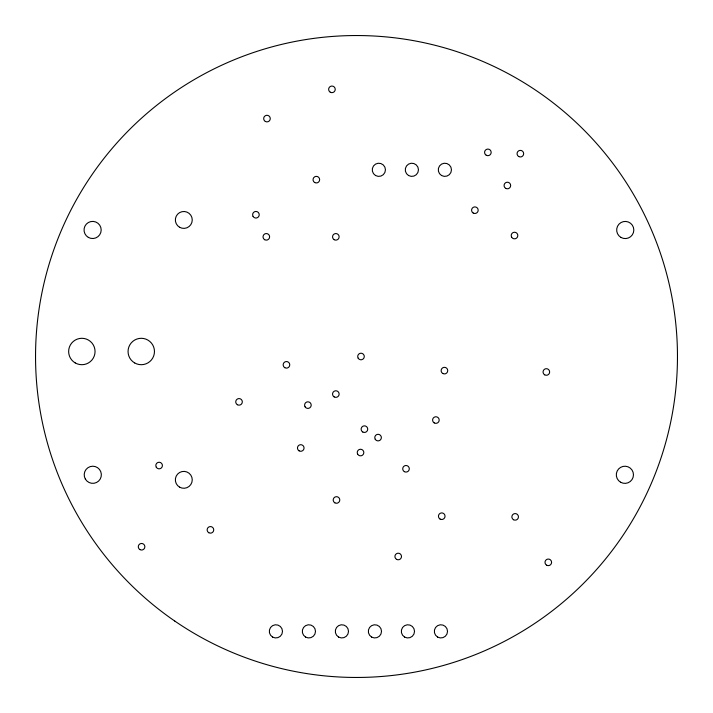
<?xml version="1.0" encoding="UTF-8"?>
<svg xmlns="http://www.w3.org/2000/svg" width="713" height="713" viewBox="0 0 713 713"><rect width="100%" height="100%" fill="white"/><g stroke="black" fill="none" stroke-linecap="round" stroke-linejoin="round"><path stroke-width="1.07" d="M334.192 239.693A3.298 3.298 0 0 0 339.138 236.832A3.298 3.298 0 0 0 334.192 233.98A3.298 3.298 0 0 0 334.192 239.693M305.039 406.766A3.298 3.298 0 0 0 310.761 406.766A3.298 3.298 0 0 0 307.9 401.811A3.298 3.298 0 0 0 305.039 406.766M156.254 467.184A3.298 3.298 0 0 0 161.976 467.184A3.298 3.298 0 0 0 159.115 462.238A3.298 3.298 0 0 0 156.254 467.184M404.36 471.641A3.298 3.298 0 0 0 409.307 468.789A3.298 3.298 0 0 0 404.36 465.928A3.298 3.298 0 0 0 404.36 471.641M375.216 439.244A3.298 3.298 0 0 0 380.929 439.244A3.298 3.298 0 0 0 378.068 434.297A3.298 3.298 0 0 0 375.216 439.244M620.961 237.429A8.574 8.574 0 0 0 633.821 229.996A8.574 8.574 0 0 0 620.961 222.572A8.574 8.574 0 0 0 620.961 237.429M314.7 182.519A3.298 3.298 0 0 0 319.647 179.658A3.298 3.298 0 0 0 314.7 176.797A3.298 3.298 0 0 0 314.7 182.519M440.09 519.073A3.298 3.298 0 0 0 445.046 516.212A3.298 3.298 0 0 0 440.09 513.351A3.298 3.298 0 0 0 440.09 519.073M330.288 92.209A3.298 3.298 0 0 0 335.244 89.348A3.298 3.298 0 0 0 330.288 86.487A3.298 3.298 0 0 0 330.288 92.209M179.578 487.148A8.449 8.449 0 0 0 192.252 479.831A8.449 8.449 0 0 0 179.578 472.514A8.449 8.449 0 0 0 179.578 487.148M265.316 121.442A3.298 3.298 0 0 0 270.272 118.59A3.298 3.298 0 0 0 265.316 115.729A3.298 3.298 0 0 0 265.316 121.442M486.221 155.229A3.298 3.298 0 0 0 491.177 152.368A3.298 3.298 0 0 0 486.221 149.516A3.298 3.298 0 0 0 486.221 155.229M357.668 454.19A3.298 3.298 0 0 0 363.389 454.19A3.298 3.298 0 0 0 360.528 449.243A3.298 3.298 0 0 0 357.668 454.19M237.384 404.726A3.298 3.298 0 0 0 242.331 401.865A3.298 3.298 0 0 0 237.384 399.004A3.298 3.298 0 0 0 237.384 404.726M174.73 621.023A320.957 320.957 0 0 0 676.477 381.66A320.957 320.957 0 0 0 218.303 66.817A320.957 320.957 0 0 0 174.73 621.023M75.248 362.935A13.199 13.199 0 0 0 95.052 351.5A13.199 13.199 0 0 0 75.248 340.065A13.199 13.199 0 0 0 75.248 362.935M518.707 156.53A3.298 3.298 0 0 0 523.663 153.669A3.298 3.298 0 0 0 518.707 150.808A3.298 3.298 0 0 0 518.707 156.53M334.843 502.825A3.298 3.298 0 0 0 339.789 499.973A3.298 3.298 0 0 0 334.843 497.113A3.298 3.298 0 0 0 334.843 502.825M434.244 422.916A3.298 3.298 0 0 0 439.199 420.055A3.298 3.298 0 0 0 434.244 417.194A3.298 3.298 0 0 0 434.244 422.916M473.227 213.053A3.298 3.298 0 0 0 478.182 210.192A3.298 3.298 0 0 0 473.227 207.34A3.298 3.298 0 0 0 473.227 213.053M253.062 216.395A3.298 3.298 0 0 0 258.783 216.395A3.298 3.298 0 0 0 255.922 211.44A3.298 3.298 0 0 0 253.062 216.395M88.323 237.384A8.574 8.574 0 0 0 101.184 229.96A8.574 8.574 0 0 0 88.323 222.536A8.574 8.574 0 0 0 88.323 237.384M511.649 237.188A3.298 3.298 0 0 0 517.371 237.188A3.298 3.298 0 0 0 514.51 232.233A3.298 3.298 0 0 0 511.649 237.188M396.562 559.357A3.298 3.298 0 0 0 401.508 556.496A3.298 3.298 0 0 0 396.562 553.636A3.298 3.298 0 0 0 396.562 559.357M513.512 519.724A3.298 3.298 0 0 0 518.458 516.863A3.298 3.298 0 0 0 513.512 514.002A3.298 3.298 0 0 0 513.512 519.724M134.659 362.935A13.199 13.199 0 0 0 154.463 351.5A13.199 13.199 0 0 0 134.659 340.065A13.199 13.199 0 0 0 134.659 362.935M620.595 482.229A8.574 8.574 0 0 0 633.465 474.805A8.574 8.574 0 0 0 620.595 467.371A8.574 8.574 0 0 0 620.595 482.229M544.696 374.833A3.298 3.298 0 0 0 549.652 371.972A3.298 3.298 0 0 0 544.696 369.12A3.298 3.298 0 0 0 544.696 374.833M358.14 358.149A3.298 3.298 0 0 0 363.853 358.149A3.298 3.298 0 0 0 360.992 353.202A3.298 3.298 0 0 0 358.14 358.149M505.713 188.366A3.298 3.298 0 0 0 510.668 185.505A3.298 3.298 0 0 0 505.713 182.653A3.298 3.298 0 0 0 505.713 188.366M546.648 565.204A3.298 3.298 0 0 0 551.595 562.343A3.298 3.298 0 0 0 546.648 559.482A3.298 3.298 0 0 0 546.648 565.204M179.578 227.26A8.449 8.449 0 0 0 192.252 219.943A8.449 8.449 0 0 0 179.578 212.626A8.449 8.449 0 0 0 179.578 227.26M208.793 532.718A3.298 3.298 0 0 0 213.74 529.857A3.298 3.298 0 0 0 208.793 526.996A3.298 3.298 0 0 0 208.793 532.718M284.808 367.685A3.298 3.298 0 0 0 289.763 364.833A3.298 3.298 0 0 0 284.808 361.972A3.298 3.298 0 0 0 284.808 367.685M334.192 396.927A3.298 3.298 0 0 0 339.138 394.066A3.298 3.298 0 0 0 334.192 391.205A3.298 3.298 0 0 0 334.192 396.927M442.782 373.487A3.298 3.298 0 0 0 447.737 370.626A3.298 3.298 0 0 0 442.782 367.765A3.298 3.298 0 0 0 442.782 373.487M299.103 450.848A3.298 3.298 0 0 0 304.059 447.996A3.298 3.298 0 0 0 299.103 445.135A3.298 3.298 0 0 0 299.103 450.848M139.926 549.607A3.298 3.298 0 0 0 144.873 546.746A3.298 3.298 0 0 0 139.926 543.894A3.298 3.298 0 0 0 139.926 549.607M264.666 239.693A3.298 3.298 0 0 0 269.621 236.832A3.298 3.298 0 0 0 264.666 233.98A3.298 3.298 0 0 0 264.666 239.693M362.774 432.007A3.298 3.298 0 0 0 367.73 429.155A3.298 3.298 0 0 0 362.774 426.294A3.298 3.298 0 0 0 362.774 432.007M85.355 479.074A8.574 8.574 0 0 0 100.203 479.074A8.574 8.574 0 0 0 92.779 466.213A8.574 8.574 0 0 0 85.355 479.074M437.622 637.074A6.604 6.604 0 0 0 447.523 631.353A6.604 6.604 0 0 0 437.622 625.64A6.604 6.604 0 0 0 437.622 637.074M404.619 637.074A6.604 6.604 0 0 0 414.52 631.353A6.604 6.604 0 0 0 404.619 625.64A6.604 6.604 0 0 0 404.619 637.074M371.616 637.074A6.604 6.604 0 0 0 381.517 631.353A6.604 6.604 0 0 0 371.616 625.64A6.604 6.604 0 0 0 371.616 637.074M338.604 637.074A6.604 6.604 0 0 0 348.505 631.353A6.604 6.604 0 0 0 338.604 625.64A6.604 6.604 0 0 0 338.604 637.074M305.601 637.074A6.604 6.604 0 0 0 315.502 631.353A6.604 6.604 0 0 0 305.601 625.64A6.604 6.604 0 0 0 305.601 637.074M272.598 637.074A6.604 6.604 0 0 0 282.5 631.353A6.604 6.604 0 0 0 272.598 625.64A6.604 6.604 0 0 0 272.598 637.074M441.561 175.523A6.604 6.604 0 0 0 451.463 169.81A6.604 6.604 0 0 0 441.561 164.097A6.604 6.604 0 0 0 441.561 175.523M408.558 175.523A6.604 6.604 0 0 0 418.46 169.81A6.604 6.604 0 0 0 408.558 164.097A6.604 6.604 0 0 0 408.558 175.523M375.546 175.523A6.604 6.604 0 0 0 385.448 169.81A6.604 6.604 0 0 0 375.546 164.097A6.604 6.604 0 0 0 375.546 175.523"/></g></svg>
